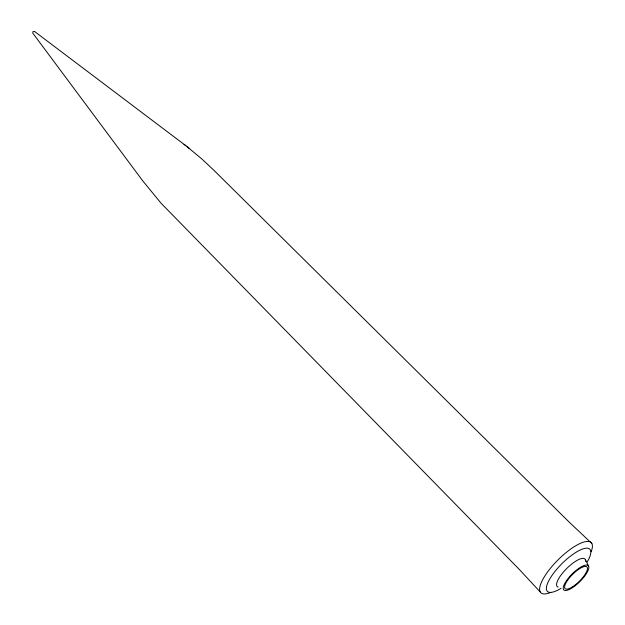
<?xml version="1.0" encoding="UTF-8"?>
<svg xmlns="http://www.w3.org/2000/svg" width="625" height="625" viewBox="0 0 625 625"><rect width="100%" height="100%" fill="white"/><g stroke="black" fill="none" stroke-linecap="round" stroke-linejoin="round"><path stroke-width="0.94" d="M185.875 145.734L34.445 31.391L32.898 31.711L32.766 33.102L142.641 180.719L160.898 203.039L519.18 569.328L540.195 591.922M187.273 146.844L201.82 158.953L213.883 170.266L569.312 522.25L591.828 543.438M184.039 144.312L189.141 148.297M585.305 559.461L588.57 565.992A17.258 5.422 -44.8 0 1 572.102 587.914A17.258 5.422 -44.8 0 1 567.43 579.375A17.258 5.422 -44.8 0 1 588.57 565.992M550.742 592.406A35.547 11.164 -44.8 0 1 543.031 579.047A35.547 11.164 -44.8 0 1 576.617 545.258A35.547 11.164 -44.8 0 1 591.148 551.758M558.172 587.133A19.555 6.141 -44.8 0 1 568.047 567.219A19.555 6.141 -44.8 0 1 585.617 561.359M561.008 588.367A29.914 9.391 -44.8 0 1 548.336 581.625A29.914 9.391 -44.8 0 1 579.219 550.5A29.914 9.391 -44.8 0 1 587.266 561.891M572.531 586.812A15.383 4.828 -44.8 0 0 587.203 567.266A15.383 4.828 -44.8 0 0 568.367 579.203A15.383 4.828 -44.8 0 0 572.531 586.812"/></g></svg>
